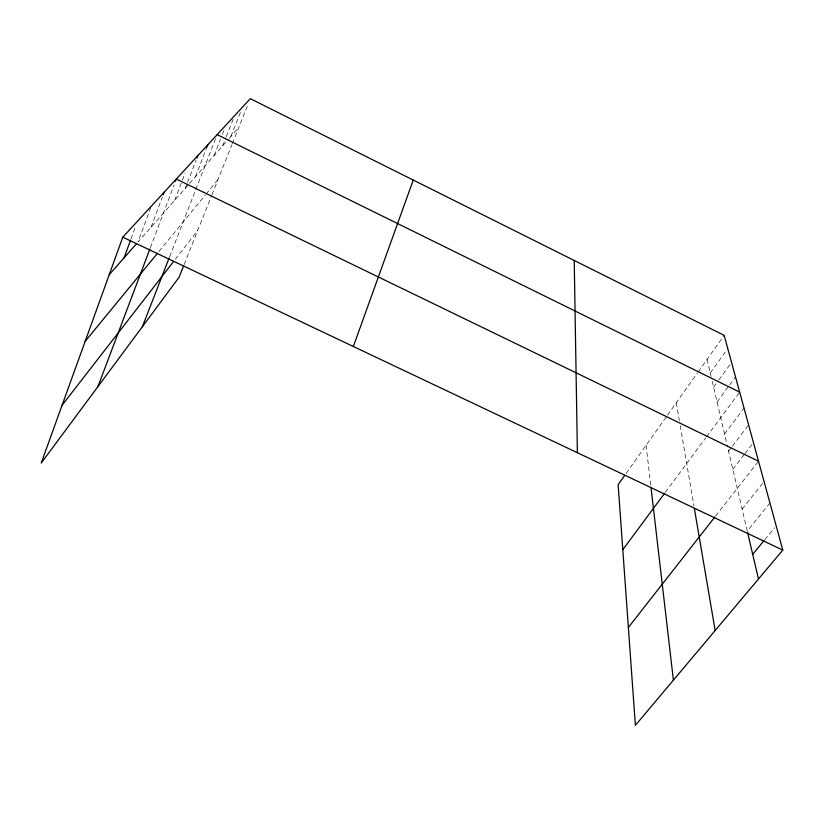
<?xml version="1.0" encoding="UTF-8"?>
<svg xmlns="http://www.w3.org/2000/svg" width="824" height="824" viewBox="0 0 824 824"><rect width="100%" height="100%" fill="white"/><g stroke="black" fill="none" stroke-linecap="round" stroke-linejoin="round"><path stroke-width="0.62" stroke-dasharray="4.12 3.09" d="M131.006 238.929L135.754 225.92M150.813 207.432L138.02 242.009L188.696 184.432M151.101 227.146L162.359 197.039M150.38 247.684L174.07 184.926M174.678 200.356L181.939 181.29M182.392 180.106L185.112 172.947M185.328 188.253L187.12 183.587M187.563 182.423L196.071 160.278M195.412 176.789L206.855 147.208M169.62 256.717L195.288 190.808M195.752 189.623L216.712 135.795M214.065 155.592L220.533 139.102M222.387 134.384L224.231 129.667M222.707 145.776L225.9 137.69M226.353 136.537L234.088 116.915M230.936 136.434L240.732 111.714M184.174 264.473L211.521 195.865M211.995 194.701L231.935 144.684M232.389 143.541L247.972 104.442M626.137 473.378L666.843 416.058M667.564 415.028L697.454 372.953M698.196 371.902L724.162 335.347M710.278 372.953L727.767 348.562M713.605 387.167L718.085 380.976M718.837 379.946L731.547 362.406M717.086 402.04L728.869 385.951M729.611 384.952L735.513 376.908M665.359 492.288L705.725 437.863M706.477 436.854L739.664 392.121M724.564 434.011L744.021 408.096M728.581 451.212L731.661 447.164M732.433 446.155L748.614 424.896M732.814 469.309L744.278 454.467M745.04 453.468L753.435 442.581M175.316 259.282L197.791 230.308M715.623 516.03L758.533 461.234M742.125 509.108L764.075 481.535M769.946 503.042L747.255 531.058L727.149 445.073M159.001 251.413L205.3 195.02M206.072 194.083L218.061 179.488M764.847 539.596L774.56 527.824M189.53 183.474L228.464 139.235M229.288 138.298L238.775 127.524M707.095 359.367L711.112 376.506M712.214 381.244L726.861 443.848M676.308 402.73L679.367 420.642M680.202 425.586L693.921 505.967M646.098 445.269L650.754 485.346"/><path stroke-width="1.24" d="M353.352 346.492L413.236 180.054M624.685 475.427L618.134 484.636L635.386 725.336L782.8 550.113L724.162 335.347L250.28 98.664L122.776 237.178L41.2 463.088L179.096 277.214L183.711 265.627M124.084 257.85L130.573 240.114M163.265 194.629L164.161 192.219M97.922 386.631L149.927 248.879M175.399 181.393L176.295 179.045L758.533 461.234M196.967 157.94L197.863 155.612M206.855 147.208L207.772 144.839M142.367 326.726L169.167 257.891M622.8 549.68L664.618 493.298M62.088 405.243L173.792 261.249M628.372 627.466L714.841 517.029M85.16 341.363L157.446 253.318M752.703 554.315L764.033 540.575M109.211 274.752L136.382 243.873M122.776 237.178L782.8 550.113M217.165 134.642L739.664 392.121M747.543 532.283L758.482 579.025M694.354 508.47L715.17 630.494M651.042 487.829L673.404 680.14M574.225 260.456L577.387 452.716"/></g></svg>
